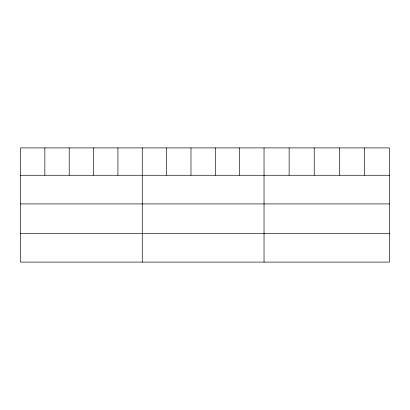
<?xml version="1.0" encoding="UTF-8"?>
<svg xmlns="http://www.w3.org/2000/svg" width="410" height="410" viewBox="0 0 410 410"><rect width="100%" height="100%" fill="white"/><g stroke="black" fill="none" stroke-linecap="round" stroke-linejoin="round"><path stroke-width="0.61" d="M389.5 175.265L389.5 262.098L20.5 262.098L20.5 147.902L389.5 147.902L389.5 175.265L20.5 175.265M20.5 203.919L389.5 203.919M20.5 233.444L389.5 233.444M364.408 147.902L364.408 175.265M339.316 147.902L339.316 175.265M314.224 147.902L314.224 175.265M289.132 147.902L289.132 175.265M264.04 147.902L264.04 262.098M239.686 147.902L239.686 175.265M215.332 147.902L215.332 175.265M190.978 147.902L190.978 175.265M166.624 147.902L166.624 175.265M142.27 147.902L142.27 262.098M117.916 147.902L117.916 175.265M93.562 147.902L93.562 175.265M69.208 147.902L69.208 175.265M44.854 147.902L44.854 175.265"/></g></svg>
